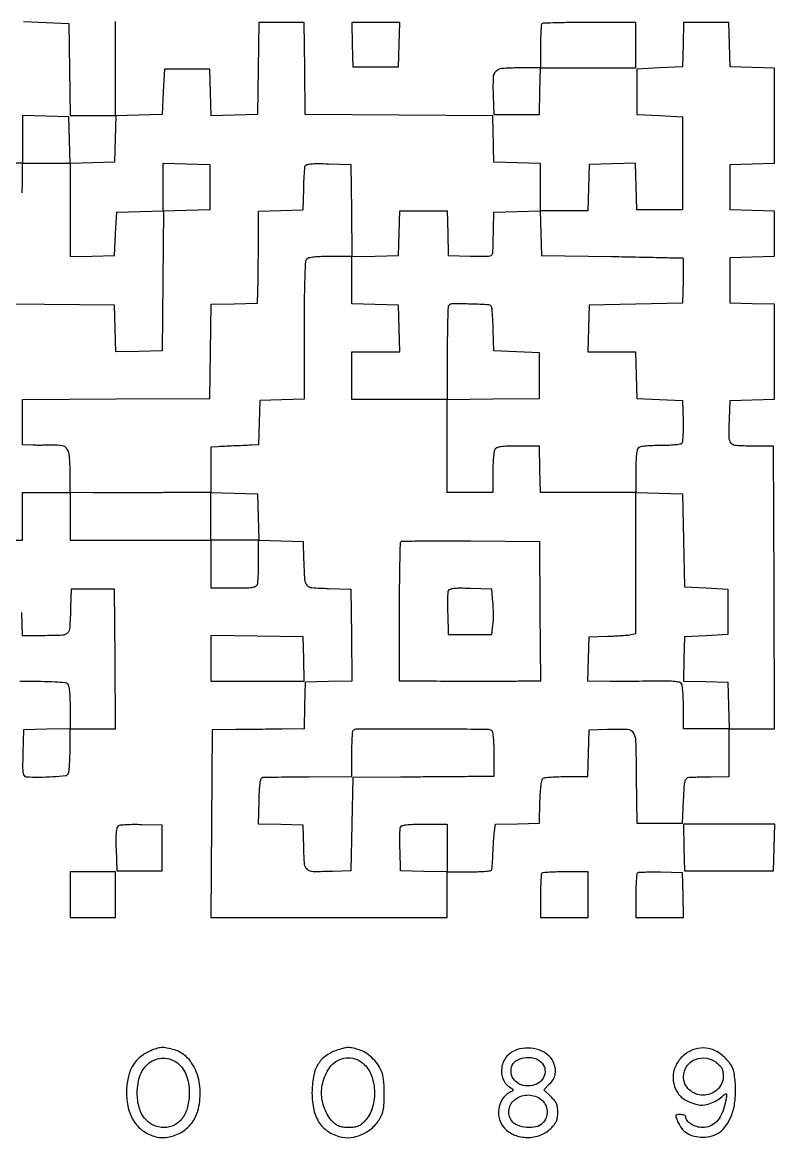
# Model space of a CAD drawing. Extents: x 179 to 1071, y 112 to 1107.
# Drawn here: x 724 to 1071, y 112 to 627 of the extents above; entities that cross this region are included whole.
import ezdxf

# ---------------------------------------------------------------- set-up
doc = ezdxf.new("R2010")
doc.units = 0

msp = doc.modelspace()

# ---------------------------------------------------------------- linework, layer by layer
msp.add_lwpolyline([(724.5, 627.5), (735, 627), (745.5, 626.5), (745.769888, 605.25), (746.039775, 584), (756.553719, 584), (767.067663, 584), (766.783832, 573.25), (766.5, 562.5), (756.284183, 562.215394), (746.068365, 561.930789), (745.784183, 572.715394), (745.5, 583.5), (734.75, 583.783832), (724, 584.067663), (724, 573.033832), (724, 562), (713, 562)])
for points in [[(713, 388), (724, 388), (724, 399), (724, 410), (735, 410), (746, 410), (746, 399), (746, 388), (778.5, 388), (811, 388), (811, 377), (811, 366), (821.393011, 366, 0.005351), (826.960143, 366.059586, 0.030363), (829.913621, 366.30265, 0.063068), (831.601595, 366.76761, 0.205218), (832.393011, 367.581787, 0.072102), (832.632129, 368.638915, 0.005887), (832.821697, 371.475801, 0.007809), (832.955696, 374.880803, 0.005929), (833, 378.616771), (833, 388.069966), (843.25, 387.784983), (853.5, 387.5), (853.75078, 379, 0.008001), (854.167162, 369.85434, 0.165236), (855.196667, 367.34273, 0.196929), (857.49116, 366.190479, 0.012174), (865.2603, 365.784869), (875.5, 365.5), (875.769789, 344.284032), (876.039577, 323.068065), (865.269789, 322.784032), (854.5, 322.5), (854.216168, 311.75), (853.932337, 301), (843.716168, 300.878498, -0.000018), (839.011865, 300.822715, -0.00001), (833.269749, 300.754941, -0.00001), (827.453221, 300.686515, -0.000016), (822.5, 300.628498), (811.5, 300.5), (811.239377, 257.25), (810.978755, 214), (865.489377, 214), (920, 214), (920, 224.5), (920, 235), (929.940983, 235, 0.00746), (933.786464, 235.057378, 0.011518), (937.105837, 235.233054, 0.00599), (939.864695, 235.476159, 0.233445), (940.372299, 235.793375, 0.10677), (940.574085, 236.362294, 0.00702), (940.773561, 238.103455, 0.009921), (940.942349, 240.203897, 0.007236), (941.049745, 242.543375, -0.005029), (941.157143, 245.132315, -0.003738), (941.325846, 247.988754, -0.003778), (941.525526, 250.681363, -0.008533), (941.726907, 252.716215), (942.216955, 256.932429), (952.358477, 257.216215), (962.5, 257.5), (962.788805, 267.464966, -0.00836), (962.987032, 271.800174, -0.019108), (963.315749, 275.055937, -0.01918), (963.737468, 277.411, -0.199883), (964.288805, 278.199653, -0.117134), (965.171517, 278.504879, -0.006997), (967.998336, 278.747767, -0.010202), (971.406013, 278.922787, -0.007334), (975.216168, 278.984687), (984.932337, 279), (985.216168, 289.75), (985.5, 300.5), (994, 300.795054, -0.017415), (1003.138025, 300.793888, -0.254171), (1005.822906, 299.210822, -0.129025), (1006.89695, 295.525869, -0.003568), (1007.230153, 278.735929), (1007.5, 257.5), (1018, 257.5), (1028.5, 257.5), (1029, 268, -0.004118), (1029.351207, 274.28523, -0.041685), (1029.735515, 276.873959, -0.130105), (1030.396292, 278.114416, -0.189951), (1031.5, 278.643701, -0.010495), (1032.717331, 278.705519, -0.001341), (1035.335938, 278.776415, -0.001569), (1038.444648, 278.842476, -0.001306), (1041.75, 278.893701), (1050, 279), (1050, 290), (1050, 301), (1060.507242, 301), (1071.014483, 301), (1070.757242, 366.25), (1070.5, 431.5), (1060.704844, 431.5, -0.013476), (1053.2306, 431.701484, -0.207462), (1050.977276, 432.826381, -0.175915), (1050.063646, 435.326274, -0.009205), (1050.204946, 444), (1050.5, 452.5), (1060.75, 452.784983), (1071, 453.069966), (1071, 475), (1071, 496.930034), (1060.75, 497.215017), (1050.5, 497.5), (1050.5, 508), (1050.5, 518.5), (1060.75, 518.784983), (1071, 519.069966), (1071, 529.5), (1071, 539.930034), (1060.75, 540.215017), (1050.5, 540.5), (1050.5, 551), (1050.5, 561.5), (1060.75, 561.784983), (1071, 562.069966), (1071, 584), (1071, 605.930034), (1060.75, 606.215017), (1050.5, 606.5), (1050.215017, 616.75), (1049.930034, 627), (1039.5, 627), (1029.069966, 627), (1028.784983, 616.75), (1028.5, 606.5), (1018, 606), (1007.5, 605.5), (1007.5, 595), (1007.5, 584.5), (1018, 584), (1028.5, 583.5), (1028.5, 562), (1028.5, 540.5), (1018, 540.5), (1007.5, 540.5), (1007.215829, 551.283485), (1006.931657, 562.06697), (996.215829, 561.783485), (985.5, 561.5), (985.216168, 550.75), (984.932337, 540), (973.966168, 540), (963, 540), (963, 550.966168), (963, 561.932337), (952.257744, 562.216168), (941.515487, 562.5), (941.364739, 569.5, 0.000328), (941.299179, 572.4542, 0.000287), (941.226844, 575.542192, 0.000289), (941.158287, 578.331551, 0.000864), (941.106996, 580.239377), (941, 583.978755), (897.75, 584.239377), (854.5, 584.5), (854.230112, 605.75), (853.960225, 627), (843.5, 627), (833.039775, 627), (832.769888, 605.75), (832.5, 584.5), (821.784171, 584.216515), (811.068343, 583.93303), (810.784171, 594.716515), (810.5, 605.5), (800, 605.5), (789.5, 605.5), (789, 595), (788.5, 584.5), (777.75, 584.216168), (767, 583.932337), (767, 627.466168)], [(723.920078, 548.422631, 0.007655), (723.984687, 552.25), (724, 562), (735, 562), (746, 562), (746, 540.465017), (746, 518.930034), (756.25, 519.215017), (766.5, 519.5), (767, 529.5), (767.5, 539.5), (778.263898, 539.783973), (789.027796, 540.067945), (788.763898, 507.783973), (788.5, 475.5), (777.784171, 475.216515), (767.068343, 474.93303), (766.784171, 485.716515), (766.5, 496.5), (734.25, 496.763853), (702, 497.027706)], [(722.8, 323, -0.003169), (732.593081, 322.937931, -0.010454), (739.045513, 322.721154, -0.00933), (743.538104, 322.391927, -0.175156), (744.8, 321.8, -0.150842), (745.32772, 320.800954, -0.01939), (745.688563, 318.376818, -0.018512), (745.925628, 315.088767, -0.008739), (746, 310.833832), (746, 301.067663), (735.25, 300.783832), (724.5, 300.5), (724.216168, 289.75, 0.003787), (724.096428, 283.38925, 0.03711), (724.265201, 280.711219, 0.117919), (724.770434, 279.415829, 0.228032), (725.716168, 278.879639, 0.018888), (731.670336, 278.70335, 0.015344), (738.050698, 278.95141, 0.00813), (743.904989, 279.454965, 0.229704), (745.166069, 280.234465, 0.115966), (745.484271, 281.149452, 0.007401), (745.737902, 283.992312, 0.010529), (745.920319, 287.423008, 0.007624), (745.984687, 291.25), (746, 301), (756.513853, 301), (767.027706, 301), (766.763853, 333.25), (766.5, 365.5), (756.5, 365.5), (746.5, 365.5), (746.24922, 357, -0.00791), (745.830143, 347.758299, -0.169892), (744.78796, 345.277454, -0.200091), (742.47786, 344.185518, -0.011647), (734.51478, 344), (724.067663, 344), (723.783832, 354.75)]]:
    msp.add_lwpolyline(points, format="xyb")
for points in [[(876.215017, 616.75), (876.5, 606.5), (887, 606.5), (897.5, 606.5), (897.784983, 616.75), (898.069966, 627), (887, 627), (875.930034, 627)], [(810.5, 551), (810.5, 540.5), (799.75, 540.216168), (789, 539.932337), (789, 551), (789, 562.067663), (799.75, 561.783832), (810.5, 561.5)], [(811, 333.519888), (811, 323), (832.534983, 323), (854.069966, 323), (853.784983, 333.25), (853.5, 343.5), (832.25, 343.769888), (811, 344.039775)], [(1029.216168, 246.25), (1029.5, 235.5), (1050, 235.5), (1070.5, 235.5), (1070.783832, 246.25), (1071.067663, 257), (1050, 257), (1028.932337, 257)], [(746, 224.5), (746, 214), (756.5, 214), (767, 214), (767, 224.5), (767, 235), (756.5, 235), (746, 235)]]:
    msp.add_lwpolyline(points, close=True)
for points in [[(963.666667, 626.333333, 0.177413), (963.400114, 625.758552, 0.004912), (963.195833, 622.973958, 0.009526), (963.048294, 619.649913, 0.006327), (963, 615.833333), (963, 606), (953.035184, 606, 0.018517), (945.238091, 605.711137, 0.18974), (942.383871, 604.335616, 0.18105), (941.162003, 601.350125, 0.016592), (941.185875, 593.195922), (941.5, 584.5), (952, 584.5), (962.5, 584.5), (962.783832, 595.25), (963.067663, 606), (985.033832, 606), (1007, 606), (1007, 616.5), (1007, 627), (985.666667, 627, 0.002923), (977.440703, 626.951908, 0.00465), (970.404167, 626.804167, 0.001222), (964.28868, 626.603893, 0.189785)], [(875.769986, 540.216371), (876.039971, 518.932742), (886.769986, 519.216371), (897.5, 519.5), (897.784983, 529.75), (898.069966, 540), (909, 540), (919.930034, 540), (920.215017, 529.75), (920.5, 519.5), (930.75, 519.215017, 0.003155), (937.434745, 519.07137, 0.051642), (939.662885, 519.267991, 0.198448), (940.66068, 519.92602, 0.140946), (941.082025, 521.215017, 0.002497), (941.123437, 522.555314, 0.000398), (941.189297, 525.178786, 0.000441), (941.261699, 528.269595, 0.000386), (941.332025, 531.5), (941.5, 539.5), (952.214647, 539.783473), (962.929295, 540.066946), (963.214647, 529.783473), (963.5, 519.5), (996, 518.965202, -0.000606), (1008.481591, 518.744669, -0.000998), (1019.036839, 518.524285, -0.000068), (1028.524266, 518.305952, -0.157185), (1028.784983, 518.215202, -0.234244), (1028.8972, 517.990866, -0.000908), (1028.902539, 515.052278, -0.004294), (1028.873707, 511.695103, -0.002655), (1028.784983, 507.75), (1028.5, 497.5), (1007, 497), (985.5, 496.5), (985.216168, 485.75), (984.932337, 475), (995.932337, 475), (1006.932337, 475), (1007.216168, 464.25), (1007.5, 453.5), (1018, 453), (1028.5, 452.5), (1028.789648, 443.089648, -0.009784), (1028.831263, 439.375078, -0.014577), (1028.709372, 436.127547, -0.010632), (1028.476881, 433.4903, -0.170681), (1028.095687, 432.695687, -0.162724), (1027.320289, 432.308832, -0.010811), (1024.81424, 432.01038, -0.01471), (1021.751074, 431.803318, -0.010425), (1018.30604, 431.743962, 0.010682), (1014.841989, 431.682496, 0.014474), (1011.719587, 431.469684, 0.011385), (1009.158138, 431.161433, 0.135124), (1008.25, 430.765478, 0.171515), (1007.678151, 429.835473, 0.024233), (1007.307406, 427.582767, 0.020659), (1007.071439, 424.371351, 0.008008), (1007, 419.911387), (1007, 410.067663), (1017.75, 409.783832), (1028.5, 409.5), (1029, 388), (1029.5, 366.5), (1039.5, 366), (1049.5, 365.5), (1049.5, 355), (1049.5, 344.5), (1039.5, 344), (1029.5, 343.5), (1029.215407, 333.285365), (1028.930815, 323.07073), (1039.215407, 322.785365), (1049.5, 322.5), (1049.783832, 311.75), (1050.067663, 301), (1039.533832, 301), (1029, 301), (1028.984687, 310.75, 0.007993), (1028.917412, 314.581548, 0.010939), (1028.726302, 318.026457, 0.007917), (1028.45999, 320.877782, 0.114509), (1028.126581, 321.829429, 0.196609), (1027.220955, 322.472579, 0.032607), (1025.067193, 322.829141, 0.022473), (1021.717902, 323.009962, 0.006044), (1016.391893, 322.99349, -0.001772), (1011.475564, 322.936275, -0.001086), (1005.67828, 322.901944, -0.001088), (999.938622, 322.892906, -0.001939), (995.215017, 322.914061), (984.930034, 323), (985.215017, 333.25), (985.5, 343.5), (994, 343.75078, 0.004838), (997.419303, 343.884786, 0.005643), (1000.664062, 344.080136, 0.005034), (1003.402336, 344.303764, 0.033722), (1004.75, 344.519832), (1007, 345.038104), (1007, 377.519052), (1007, 410), (985.033832, 410), (963.067663, 410), (962.783832, 420.75), (962.5, 431.5), (952.712919, 431.5, 0.00665), (947.739107, 431.433843, 0.028066), (944.767521, 431.187479, 0.048144), (942.919948, 430.74503, 0.170654), (941.978232, 430, 0.109035), (941.605034, 428.965489, 0.009918), (941.304487, 426.223437, 0.012476), (941.090353, 422.902151, 0.009445), (941.015313, 419.25), (941, 410), (930.5, 410), (920, 410), (920, 431.5), (920, 453), (898, 453), (876, 453), (876, 464), (876, 475), (887.033832, 475), (898.067663, 475), (897.783832, 485.75), (897.5, 496.5), (886.75, 496.783832), (876, 497.067663), (876, 508.033832), (876, 519), (866.2, 519, 0.008695), (861.928253, 518.925705, 0.018472), (858.630442, 518.688776, 0.019349), (856.200304, 518.328068, 0.150969), (855.2, 517.8, 0.184164), (854.580001, 516.415935, 0.00513), (854.268889, 509.751177, 0.0072), (854.058184, 500.169747, 0.001897), (854, 484.834983), (854, 453.069966), (843.75, 452.784983), (833.5, 452.5), (833.215017, 442.25), (832.930034, 432), (829.715017, 431.879866, 0.001082), (825.729948, 431.72232, 0.000844), (821.401017, 431.534472, 0.000858), (817.339871, 431.344391, 0.001911), (814.25, 431.182617), (811, 431), (811, 420.533832), (811, 410.067663), (821.75, 409.783832), (832.5, 409.5), (832.783832, 398.75), (833.067663, 388), (822.033832, 388), (811, 388), (811, 399.034389), (811, 410.068778), (789.25, 409.998748, -0.000283), (780.134479, 409.974554, -0.000258), (770.73125, 409.959759, -0.000258), (762.325667, 409.955194, -0.000836), (756.75, 409.964359), (746, 410), (746, 419.428571, 0.016999), (745.750501, 426.765295, 0.124365), (744.668566, 430.080619, 0.206324), (742.40659, 431.631286, 0.059972), (738.097879, 431.951645, -0.005873), (735.994299, 431.880434, -0.003366), (733.455315, 431.841425, -0.003361), (730.90186, 431.836549, -0.005587), (728.75, 431.870953), (724, 432), (724, 442.489377), (724, 452.978755), (767.25, 453.239377), (810.5, 453.5), (810.769409, 475.216365), (811.038817, 496.93273), (821.769409, 497.216365), (832.5, 497.5), (832.703106, 508, 0.001197), (832.784366, 512.794699, 0.000692), (832.860325, 518.563161, 0.000691), (832.920537, 524.352057, 0.00116), (832.953106, 529.215017), (833, 539.930034), (843.25, 540.215017), (853.5, 540.5), (853.766667, 550, -0.004185), (853.902716, 553.73264, -0.005744), (854.091725, 557.086897, -0.003802), (854.303614, 559.892437, -0.066218), (854.498782, 560.785181, -0.251634), (855.18843, 561.402722, -0.036106), (857.121496, 561.724765, -0.024061), (860.2113, 561.863241, -0.00611), (865.232115, 561.785181), (875.5, 561.5)], [(920.666667, 496.333333, 0.189794), (920.396103, 495.711281, 0.001219), (920.195833, 489.589991, 0.004646), (920.048092, 482.547035, 0.00292), (920, 474.313446), (920, 452.960225), (941.25, 453.230112), (962.5, 453.5), (962.5, 464), (962.5, 474.5), (952.024211, 475), (941.548422, 475.5), (941.234256, 485, 0.003775), (941.082698, 488.730132, 0.005208), (940.886458, 492.076563, 0.003371), (940.673819, 494.878992, 0.062052), (940.49143, 495.75, 0.305904), (939.260361, 496.679482, 0.00589), (930.889046, 497.024549, 0.007261), (922.633323, 497.14752, 0.199009)], [(962.763853, 355.25), (963.027706, 323), (952.763853, 322.926805, -0.00126), (944.527276, 322.888824, -0.000694), (934.455126, 322.881746, -0.00058), (922.339842, 322.904102, -0.000334), (907.75, 322.957682), (898, 323), (898, 354.833333, -0.002001), (898.049029, 367.086392, -0.003231), (898.199888, 377.515513, -0.000593), (898.402981, 386.698691, -0.192864), (898.680468, 387.347135, -0.194926), (899.328722, 387.621499, -0.000608), (908.434599, 387.750224, -0.003285), (918.778546, 387.815907, -0.002034), (930.930468, 387.763802), (962.5, 387.5)], [(920.44275, 364.711405, 0.081149), (920.248444, 363.774362, 0.00524), (920.158923, 360.981301, 0.007536), (920.137209, 357.634347, 0.00554), (920.210159, 353.924983), (920.5, 344.5), (930.5, 344.5), (940.5, 344.5), (941.08534, 348.886315, 0.022863), (941.269448, 350.99849, 0.010307), (941.326793, 353.780045, 0.01018), (941.266834, 356.724741, 0.013684), (941.08534, 359.386315), (940.5, 365.5), (930.732592, 365.786422, 0.006215), (925.820487, 365.869374, 0.027145), (922.9185, 365.724677, 0.046335), (921.158442, 365.373938, 0.232847)], [(940.5, 300.234687, -0.205709), (940.899526, 299.555004, -0.008718), (941.207694, 296.718379, -0.013689), (941.427943, 293.249169, -0.009006), (941.5, 289.249187), (941.5, 278.998375), (931, 278.93878, 0.000384), (925.512826, 278.903423, 0.000114), (917.121875, 278.840998, 0.000114), (907.692912, 278.766548, 0.000123), (898.5, 278.689593), (876.5, 278.5), (876, 257), (875.5, 235.5), (867, 235.204946, -0.010012), (858.13313, 235.074823, -0.174565), (855.466432, 236.051258, -0.200378), (854.218122, 238.45705, -0.013827), (853.784869, 246.2603), (853.5, 256.5), (843.216527, 256.785353), (832.933054, 257.070705), (833.216527, 267.785353, -0.005159), (833.423758, 273.419085, -0.028969), (833.73962, 276.416048, -0.060504), (834.222008, 278.069978, -0.275849), (835, 278.63465, -0.019076), (836.11052, 278.691758, -0.000367), (841.860938, 278.763631, -0.000887), (848.572988, 278.83069, -0.000594), (856.25, 278.88465), (876, 279), (876, 289.333333, -0.006022), (876.048276, 293.341612, -0.009111), (876.195833, 296.827083, -0.004516), (876.399803, 299.754503, -0.178563), (876.666667, 300.333333, -0.198958), (878.26812, 300.996512, -0.000342), (908.457896, 300.970528, -0.000409), (938.482982, 300.899539, -0.15893)], [(768.211769, 256.1713, 0.194409), (767.60482, 255.304382, 0.033527), (767.279413, 253.284794, 0.023597), (767.138468, 250.191727, 0.006852), (767.211769, 245.417355), (767.5, 235.5), (778, 235.5), (788.5, 235.5), (788.5, 246), (788.5, 256.5), (779, 256.753945, 0.008497), (775.267186, 256.790269, 0.011674), (771.912207, 256.687545, 0.00849), (769.137493, 256.490389, 0.12262)], [(920, 245.966168), (920, 234.932337), (909.25, 235.216168), (898.5, 235.5), (898.210159, 244.924983, -0.005394), (898.136178, 248.631743, -0.007376), (898.154817, 251.970602, -0.005045), (898.239658, 254.758353, -0.081654), (898.428774, 255.674983, -0.241018), (899.150647, 256.322788, -0.034741), (901.157558, 256.706476, -0.023677), (904.342601, 256.936534, -0.00619), (909.468615, 257), (920, 257)], [(963.666667, 234.333333, 0.177413), (963.400114, 233.758552, 0.004912), (963.195833, 230.973958, 0.009526), (963.048294, 227.649913, 0.006327), (963, 223.833333), (963, 214), (974, 214), (985, 214), (985, 224.5), (985, 235), (974.666667, 235, 0.006022), (970.658388, 234.951724, 0.009111), (967.172917, 234.804167, 0.004516), (964.245497, 234.600197, 0.178563)], [(1007.699448, 234.366114, 0.176241), (1007.420111, 233.767337, 0.005323), (1007.205463, 230.983588, 0.009942), (1007.050687, 227.652202, 0.006636), (1007, 223.833333), (1007, 214), (1018.034983, 214), (1029.069966, 214), (1028.784983, 224.25), (1028.5, 234.5), (1018.449448, 234.782781, 0.006672), (1014.547259, 234.840477, 0.010046), (1011.145783, 234.777033, 0.005301), (1008.300668, 234.636532, 0.183378)], [(782.5, 152.119269, 0.072233), (777.913059, 149.148703, 0.085313), (774.659506, 145.139049, 0.077576), (772.727802, 139.953904, 0.048566), (772.04947, 133.5, 0.056726), (772.832081, 126.121242, 0.084236), (775.279995, 120.116129, 0.093645), (779.33055, 115.696875, 0.087991), (784.79991, 112.941802, 0.110101), (790.913138, 112.502257, 0.094342), (797.017372, 114.631855, 0.092753), (801.994597, 118.899327, 0.101909), (804.891347, 124.546924, 0.072755), (806.055295, 133.768442, 0.085784), (804.388424, 142.396204, 0.098005), (800.2163, 149.08969, 0.1325), (794.181998, 152.827326, 0.02336), (790.680861, 153.700401, 0.064642), (788.15229, 153.874052, 0.066614), (785.706782, 153.394675, 0.025975)], [(868.740524, 152.570688, 0.077109), (863.673892, 149.824654, 0.10107), (860.215778, 145.871959, 0.086425), (858.243052, 140.380555, 0.043142), (857.605048, 133, 0.054972), (858.481237, 125.054617, 0.095415), (861.117711, 118.987272, 0.108627), (865.526487, 114.845202, 0.08832), (871.603133, 112.54663, 0.10007), (877.005973, 112.622434, 0.079548), (882.451584, 114.748801, 0.078339), (887.033968, 118.510735, 0.091885), (889.938666, 123.3151, 0.072427), (890.794526, 127.216806, 0.022339), (890.955432, 133.249711, 0.022321), (890.577772, 139.270876, 0.07283), (889.581906, 143.127876, 0.058439), (887.765423, 146.338834, 0.047723), (885.140433, 149.290149, 0.048636), (882.070178, 151.630396, 0.068806), (878.931325, 153.019696, 0.021312), (876.020281, 153.721845, 0.059594), (873.93022, 153.878927, 0.056762), (871.805315, 153.541604, 0.017982)], [(952.312913, 152.941135, 0.14154), (947.567572, 149.863066, 0.136767), (945.116787, 144.688354, 0.145796), (945.768401, 139.242434, 0.165785), (949.287694, 135.366561, -0.028347), (950.275325, 134.745056, -0.316258), (950.422028, 134.330107, -0.192117), (950.089981, 133.895478, -0.011851), (948.647766, 133.079082, 0.130361), (945.409296, 130.058164, 0.106325), (943.78277, 125.588794, 0.103761), (944.119949, 120.752611, 0.118302), (946.388773, 116.714517, 0.112738), (951.026101, 113.549709, 0.091979), (956.940327, 112.406824, 0.091079), (962.922452, 113.459625, 0.107588), (967.75, 116.555397, 0.027795), (969.414056, 118.412407, 0.066468), (970.367181, 119.99407, 0.069603), (970.847317, 121.724801, 0.03292), (971, 124.041296, 0.031776), (970.851922, 126.368972, 0.073394), (970.379582, 128.052163, 0.071332), (969.431488, 129.555923, 0.0287), (967.75, 131.316805), (964.5, 134.351017), (967.25, 137.098586, 0.066927), (969.001383, 139.391991, 0.091607), (969.855672, 141.839449, 0.088079), (969.795506, 144.503741, 0.057373), (968.845874, 147.438924, 0.122509), (966.314661, 150.625166, 0.083793), (962.214882, 152.803882, 0.076964), (957.27177, 153.640433, 0.077212)], [(963.25, 147.267101, -0.152996), (964.961019, 144.371405, -0.143501), (964.771803, 140.934848, -0.134327), (962.718121, 137.97835, -0.128495), (959.411321, 136.417386, -0.096572), (955.090122, 136.448074, -0.131957), (951.621693, 138.175355, -0.146966), (949.72373, 141.239927, -0.130341), (949.710778, 145.002014, -0.182812), (951.640761, 147.720285, -0.106903), (955.399788, 149.216287, -0.097828), (959.740607, 149.089181, -0.127982)], [(1032.019933, 152.302363, 0.093646), (1027.496834, 148.758359, 0.102916), (1024.760489, 143.915637, 0.107126), (1024.244452, 138.543908, 0.10941), (1026.008843, 133.485691, 0.054), (1027.563669, 131.488391, 0.061397), (1029.450274, 129.966538, 0.049637), (1031.972112, 128.726633, 0.021658), (1035.522928, 127.57173, 0.099638), (1037.983284, 127.392971, 0.046237), (1041.124033, 128.090359, 0.045175), (1044.239535, 129.411965, 0.065771), (1046.660128, 131.150432, -0.025112), (1048.301491, 132.544126, -0.523923), (1048.819959, 132.377222, -0.126532), (1048.866048, 131.291487, -0.004121), (1047.917454, 127, -0.057712), (1046.435426, 122.824729, -0.08375), (1044.156704, 119.656263, -0.09543), (1041.219268, 117.689849, -0.100242), (1037.812909, 117, -0.075432), (1035.104269, 117.410974, -0.067134), (1032.519851, 118.61262, -0.075352), (1030.633611, 120.26601, -0.176981), (1030, 122, 0.22666), (1029.817003, 122.382943, 0.074917), (1029.264783, 122.70625, 0.057022), (1028.455589, 122.926886, 0.038086), (1027.497132, 123, 0.026223), (1025.983381, 122.920554, 0.282747), (1025.518001, 122.562359, 0.179009), (1025.511324, 121.855313, 0.01065), (1026.289174, 119.826532, 0.071654), (1028.145808, 116.661281, 0.085035), (1030.730953, 114.359008, 0.082019), (1034.014976, 112.99275, 0.061376), (1037.917612, 112.569702, 0.064778), (1042.233444, 113.19549, 0.090035), (1045.737819, 114.901084, 0.08394), (1048.587925, 117.835819, 0.049296), (1050.960802, 122.130519, 0.067608), (1052.598756, 128.020288, 0.039415), (1053.020433, 135.352262, 0.039286), (1052.327444, 142.268033, 0.116284), (1050.438211, 146.615628, 0.067843), (1046.36911, 150.754198, 0.08997), (1041.691286, 153.183146, 0.09808), (1036.779662, 153.695483, 0.09687)], [(795.486321, 146.8321, -0.069979), (797.860809, 144.356476, -0.060844), (799.595445, 141.205861, -0.054991), (800.648366, 137.428896, -0.040522), (801, 133.097218, -0.060079), (800.206811, 126.519811, -0.095905), (797.847609, 121.392633, -0.116238), (794.140977, 118.162056, -0.12196), (789.447767, 117, -0.109482), (784.332024, 118.133755, -0.118914), (780.350685, 121.306873, -0.102022), (777.845555, 126.390837, -0.063709), (777, 133, -0.039799), (777.349679, 137.386057, -0.055105), (778.398367, 141.186884, -0.061272), (780.131616, 144.346776, -0.070161), (782.513679, 146.8321, -0.088676), (785.50599, 148.426731, -0.078344), (789, 148.977583, -0.078344), (792.49401, 148.426731, -0.088676)], [(881.838591, 146.007563, -0.117417), (885.22875, 140.498302, -0.077873), (886.434678, 133.139833, -0.077392), (885.332113, 125.717487, -0.112829), (882.020672, 120.022129, -0.032959), (880.338419, 118.443779, -0.076284), (878.852738, 117.562531, -0.070683), (877.100819, 117.130143, -0.025216), (874.521867, 117, -0.025726), (871.998004, 117.129945, -0.064488), (870.206878, 117.5525, -0.070541), (868.678317, 118.390187, -0.035822), (867.017351, 119.828803, -0.064408), (865.056947, 122.371728, -0.041248), (863.447276, 125.741162, -0.040305), (862.371622, 129.444777, -0.050566), (862.011154, 133, -0.050566), (862.371622, 136.555223, -0.040305), (863.447276, 140.258838, -0.041248), (865.056947, 143.628272, -0.064408), (867.017351, 146.171197, -0.099081), (870.410828, 148.432918, -0.100689), (874.393656, 149.197497, -0.09956), (878.395057, 148.346693, -0.094637)], [(1044.646054, 146.628029, -0.038432), (1046.012647, 145.256525, -0.076233), (1046.819084, 143.954688, -0.07378), (1047.213509, 142.442471, -0.03406), (1047.294505, 140.40613, -0.206189), (1044.494221, 134.380227, -0.185648), (1038.026479, 131.931085, -0.187769), (1031.638818, 134.455373, -0.208765), (1029, 140.5, -0.153187), (1030.507319, 145.30442, -0.148445), (1034.505282, 148.459077, -0.140056), (1039.776397, 148.961348, -0.132534)], [(963.365141, 129.92742, -0.111959), (965.255787, 127.595582, -0.101628), (966.041085, 124.592122, -0.101052), (965.580509, 121.50799, -0.109367), (963.949492, 118.949492, -0.142643), (960.932602, 117.293419, -0.076703), (956.662393, 117.013127, -0.076182), (952.473506, 118.036577, -0.135663), (949.692547, 120.201045, -0.211314), (948.497733, 125.464048, -0.192116), (951.532181, 130.168444, -0.160617), (957.509225, 132.016097, -0.163383)]]:
    msp.add_lwpolyline(points, format="xyb", close=True)

doc.saveas('drawing.dxf')
